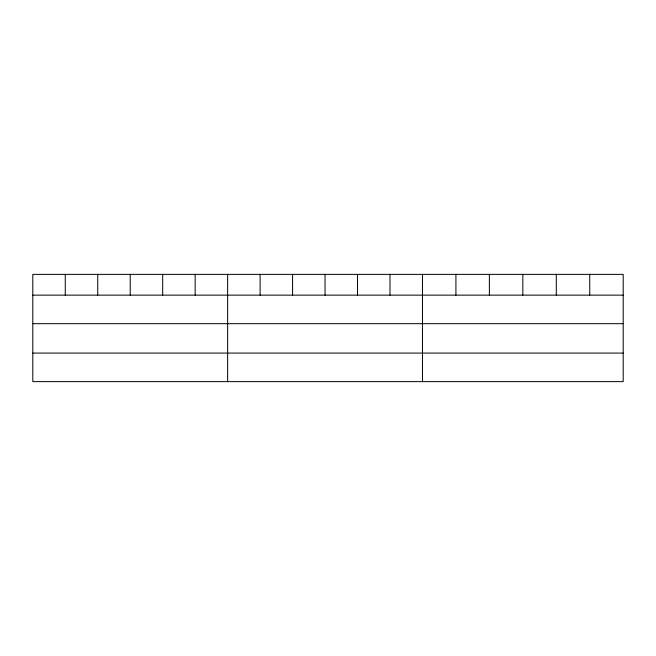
<?xml version="1.0" encoding="UTF-8"?>
<svg xmlns="http://www.w3.org/2000/svg" width="656" height="656" viewBox="0 0 656 656"><rect width="100%" height="100%" fill="white"/><g stroke="black" fill="none" stroke-linecap="round" stroke-linejoin="round"><path stroke-width="0.98" d="M623.2 323.679L623.2 274.372L32.8 274.372L32.8 381.628L623.2 381.628L623.2 323.679L32.8 323.679M32.8 295.143L623.2 295.143M32.8 353.084L623.2 353.084M589.744 274.372L589.744 295.143M556.288 274.372L556.288 295.143M522.832 274.372L522.832 295.143M489.376 274.372L489.376 295.143M455.92 274.372L455.92 295.143M422.464 274.372L422.464 381.628M389.992 274.372L389.992 295.143M357.52 274.372L357.52 295.143M325.048 274.372L325.048 295.143M292.576 274.372L292.576 295.143M260.104 274.372L260.104 295.143M227.632 274.372L227.632 381.628M195.16 274.372L195.16 295.143M162.688 274.372L162.688 295.143M130.216 274.372L130.216 295.143M97.744 274.372L97.744 295.143M65.272 274.372L65.272 295.143"/></g></svg>
